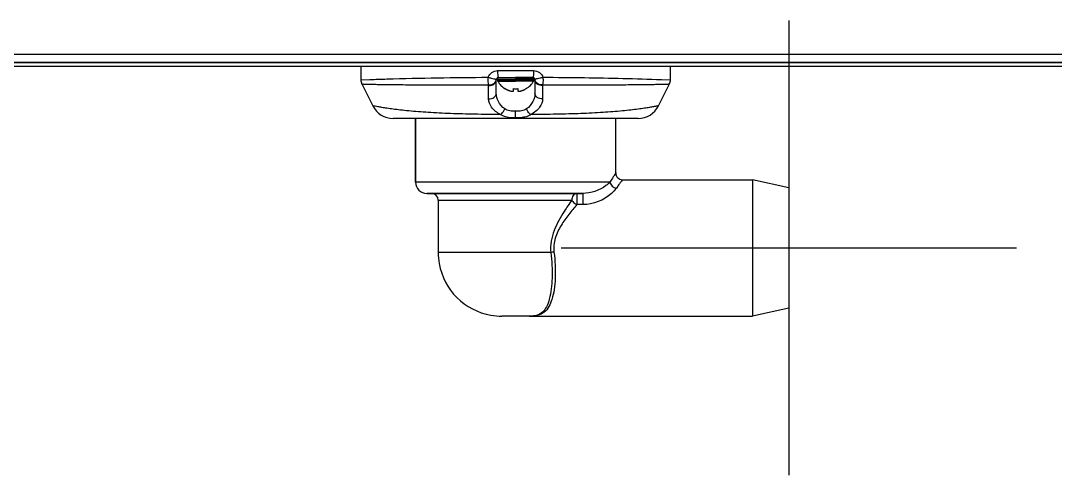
# Model space of a CAD drawing. Header units: millimetres. Extents: x 473 to 3963, y -1329 to 3488.
# Drawn here: x 732.5 to 959.8, y 1310 to 1410 of the extents above; entities that cross this region are included whole.
import ezdxf

# ---------------------------------------------------------------- set-up
doc = ezdxf.new("R2010")
doc.units = ezdxf.units.MM
doc.header["$LTSCALE"] = 392.37
doc.layers.get('0').update_dxf_attribs({"linetype": 'CONTINUOUS'})

msp = doc.modelspace()

# ---------------------------------------------------------------- linework, layer by layer
at = {"color": 6}
for p, q in [((901.28, 1409.97), (901.28, 1309.97)), ((851.28, 1359.97), (951.28, 1359.97))]:
    msp.add_line(p, q, dxfattribs=at)
at = {"linetype": 'Continuous'}
for p, q in [((600.68, 1402.57), (1250.08, 1402.57)), ((673.18, 1400.77), (1112.18, 1400.77)), ((1112.18, 1400.77), (673.18, 1400.77)), ((600.15, 1399.97), (1249.68, 1399.97)), ((807.28, 1399.97), (807.28, 1396.94)), ((837.31, 1398.97), (841.28, 1398.97)), ((841.28, 1398.97), (845.24, 1398.97)), ((875.28, 1396.94), (875.28, 1399.97)), ((807.28, 1396.94), (809.23, 1397.01)), ((807.49, 1396.04), (809.9, 1391.23)), ((809.23, 1397.01), (809.28, 1397.02)), ((837.03, 1394.01), (837.03, 1396.97)), ((837.13, 1396.97), (837.03, 1396.97)), ((837.28, 1396.97), (837.13, 1396.97)), ((837.28, 1396.87), (837.28, 1397.07)), ((837.28, 1397.07), (841.28, 1397.07)), ((837.28, 1396.87), (841.28, 1396.87)), ((837.33, 1396.66), (841.28, 1396.66)), ((837.53, 1397.47), (841.28, 1397.47)), ((837.68, 1397.47), (839.03, 1397.47)), ((837.68, 1397.47), (839.03, 1397.47)), ((839.03, 1397.47), (839.08, 1397.47)), ((839.03, 1397.47), (839.08, 1397.47)), ((839.08, 1397.47), (841.28, 1397.47)), ((839.08, 1397.47), (839.16, 1397.47)), ((839.16, 1397.47), (841.28, 1397.47)), ((841.28, 1397.47), (843.48, 1397.47)), ((843.39, 1397.47), (841.28, 1397.47)), ((841.28, 1397.47), (845.03, 1397.47)), ((845.28, 1397.07), (841.28, 1397.07)), ((845.28, 1396.87), (841.28, 1396.87)), ((845.22, 1396.66), (841.28, 1396.66)), ((843.48, 1397.47), (843.39, 1397.47)), ((843.48, 1397.47), (844.85, 1397.47)), ((843.53, 1397.47), (843.48, 1397.47)), ((844.85, 1397.47), (843.53, 1397.47)), ((844.85, 1397.47), (844.88, 1397.47)), ((844.88, 1397.47), (844.85, 1397.47)), ((845.28, 1396.87), (845.28, 1397.07)), ((845.42, 1396.97), (845.28, 1396.97)), ((845.53, 1396.97), (845.42, 1396.97)), ((845.53, 1396.97), (845.53, 1394.01)), ((872.66, 1391.23), (875.07, 1396.04)), ((873.3, 1397.01), (873.35, 1397.01)), ((873.35, 1397.01), (875.28, 1396.94)), ((838.98, 1394.99), (838.98, 1395.02)), ((840.78, 1394.47), (840.78, 1395.02)), ((841.78, 1395.02), (841.78, 1394.47)), ((843.58, 1395.02), (843.58, 1394.99)), ((841.28, 1388.59), (841.28, 1390.05)), ((818.03, 1388.47), (814.37, 1388.47)), ((818.24, 1388.47), (818.03, 1388.47)), ((841.27, 1388.47), (818.24, 1388.47)), ((819.28, 1388.47), (819.28, 1374.47)), ((819.28, 1374.47), (819.28, 1388.47)), ((864.53, 1388.47), (841.27, 1388.47)), ((841.28, 1388.47), (841.28, 1388.59)), ((863.28, 1376.47), (863.28, 1388.47)), ((863.28, 1376.47), (863.28, 1388.47)), ((868.19, 1388.47), (864.53, 1388.47)), ((823.97, 1374.47), (819.28, 1374.47)), ((824.03, 1374.47), (823.97, 1374.47)), ((825.12, 1374.47), (824.03, 1374.47)), ((825.15, 1374.47), (825.12, 1374.47)), ((825.21, 1374.47), (825.15, 1374.47)), ((841.28, 1374.47), (825.21, 1374.47)), ((841.3, 1374.47), (841.28, 1374.47)), ((857.35, 1374.47), (841.3, 1374.47)), ((857.4, 1374.47), (857.35, 1374.47)), ((857.47, 1374.47), (857.4, 1374.47)), ((858.53, 1374.47), (857.47, 1374.47)), ((858.62, 1374.47), (858.53, 1374.47)), ((862.01, 1374.47), (858.62, 1374.47)), ((864.78, 1374.97), (893.28, 1374.97)), ((864.78, 1374.97), (893.28, 1374.97)), ((901.28, 1373.22), (893.28, 1374.97)), ((901.28, 1373.22), (893.28, 1374.97)), ((893.28, 1374.97), (893.28, 1344.97)), ((901.28, 1373.22), (901.28, 1372.51)), ((822.78, 1371.97), (821.78, 1371.97)), ((821.85, 1371.97), (822.78, 1371.97)), ((826.38, 1371.97), (822.78, 1371.97)), ((822.78, 1371.97), (826.38, 1371.97)), ((826.43, 1371.97), (826.38, 1371.97)), ((826.38, 1371.97), (826.41, 1371.97)), ((826.41, 1371.97), (827.65, 1371.97)), ((827.65, 1371.97), (826.43, 1371.97)), ((828.29, 1371.97), (827.65, 1371.97)), ((827.65, 1371.97), (828.29, 1371.97)), ((828.59, 1371.97), (828.29, 1371.97)), ((828.29, 1371.97), (854.7, 1371.97)), ((854.7, 1371.97), (828.59, 1371.97)), ((856.05, 1371.97), (854.7, 1371.97)), ((854.7, 1371.97), (856.05, 1371.97)), ((854.7, 1371.97), (854.7, 1369.51)), ((856.05, 1371.97), (856.05, 1369.51)), ((901.28, 1372.51), (901.28, 1372.47)), ((901.28, 1372.47), (901.28, 1347.47)), ((824.28, 1370.47), (824.28, 1358.97)), ((824.28, 1370.47), (853.61, 1370.47)), ((856.05, 1369.51), (854.7, 1369.51)), ((849.02, 1358.97), (824.28, 1358.97)), ((901.28, 1346.72), (893.28, 1344.97)), ((901.28, 1346.72), (893.28, 1344.97)), ((901.28, 1347.47), (901.28, 1347.42)), ((901.28, 1347.42), (901.28, 1346.72)), ((844.24, 1344.97), (838.28, 1344.97)), ((844.28, 1344.97), (844.24, 1344.97)), ((844.28, 1344.97), (844.28, 1344.97)), ((844.28, 1344.97), (893.28, 1344.97)), ((844.28, 1344.97), (844.28, 1344.97)), ((844.28, 1344.97), (844.28, 1344.97)), ((844.28, 1344.97), (844.28, 1344.97)), ((844.28, 1344.97), (844.28, 1344.97)), ((844.28, 1344.97), (844.28, 1344.97)), ((844.28, 1344.97), (844.28, 1344.97)), ((844.28, 1344.97), (893.28, 1344.97))]:
    msp.add_line(p, q, dxfattribs=at)
for centre, radius, start, end in [((809.28, 1396.94), 2, 180, 206.5651), ((837.29, 1395.73), 1.94, 175.8774, 180.0644), ((837.53, 1396.97), 0.5, 168.9398, 175.936), ((837.53, 1396.97), 0.5, 175.936, 180), ((836, 1397.07), 1.03, 354.0374, 355.9342), ((837.53, 1396.97), 0.5, 163.8868, 168.9398), ((837.53, 1396.97), 0.5, 90, 163.8868), ((837.68, 1397.07), 0.4, 135, 180), ((837.68, 1396.87), 0.4, 180, 210.3012), ((841.48, 1399.09), 4.8, 210.3012, 238.4026), ((837.68, 1397.07), 0.4, 111.2091, 135), ((837.68, 1397.07), 0.4, 90, 111.2091), ((841.08, 1399.09), 4.8, 301.5974, 329.6988), ((844.88, 1397.07), 0.4, 68.7909, 90), ((844.88, 1397.07), 0.4, 45, 68.7909), ((845.03, 1396.97), 0.5, 16.1131, 90), ((844.88, 1397.07), 0.4, 0, 45), ((844.88, 1396.87), 0.4, 329.6988, 360), ((845.03, 1396.97), 0.5, 4.064, 16.1131), ((845.03, 1396.97), 0.5, 0, 4.064), ((846.55, 1397.07), 1.03, 184.0651, 185.9618), ((845.27, 1395.73), 1.94, 359.9431, 4.1302), ((873.28, 1396.94), 2, 333.4349, 0), ((841.48, 1399.09), 4.8, 238.4026, 238.5421), ((841.46, 1399.07), 4.75, 238.4659, 241.0313), ((841.46, 1399.07), 4.75, 241.0316, 241.9926), ((841.46, 1399.07), 4.75, 241.9926, 243.3187), ((841.46, 1399.06), 4.74, 243.3188, 244.4598), ((841.46, 1399.06), 4.74, 244.4598, 245.4278), ((841.46, 1399.06), 4.73, 245.4278, 246.6825), ((841.45, 1399.05), 4.73, 246.6826, 247.4526), ((841.45, 1399.04), 4.72, 247.4524, 248.9975), ((841.45, 1399.04), 4.72, 248.9977, 249.4819), ((841.44, 1399.03), 4.7, 249.4813, 251.5344), ((841.44, 1399.01), 4.68, 251.535, 252.6227), ((841.43, 1398.99), 4.67, 252.6228, 253.6051), ((841.42, 1398.96), 4.64, 253.6036, 255.6824), ((840.53, 1396.46), 2.01, 262.7256, 264.8598), ((840.53, 1396.44), 1.98, 264.8627, 265.7144), ((840.53, 1396.42), 1.97, 265.714, 266.9766), ((840.53, 1396.41), 1.96, 266.9771, 268.0037), ((840.53, 1396.41), 1.95, 268.0037, 269.0738), ((840.53, 1396.4), 1.95, 269.0741, 270.1995), ((840.53, 1396.4), 1.95, 270.1995, 271.1541), ((840.53, 1396.41), 1.95, 271.1545, 272.3767), ((840.53, 1396.42), 1.96, 272.3765, 273.2159), ((840.53, 1396.43), 1.97, 273.2167, 274.6016), ((840.53, 1396.44), 1.98, 274.6009, 275.2558), ((840.52, 1396.46), 2.01, 275.2585, 277.2741), ((841.28, 1398.77), 3.79, 262.4013, 269.9911), ((841.28, 1398.77), 3.79, 270.0089, 277.5987), ((842.03, 1396.46), 2.01, 262.7259, 264.7415), ((842.03, 1396.44), 1.98, 264.7442, 265.3991), ((842.03, 1396.43), 1.97, 265.3984, 266.7833), ((842.03, 1396.42), 1.96, 266.7841, 267.6235), ((842.03, 1396.41), 1.96, 267.6234, 268.8455), ((842.03, 1396.4), 1.95, 268.8459, 269.8005), ((842.03, 1396.4), 1.95, 269.8006, 270.9258), ((842.03, 1396.41), 1.95, 270.9261, 271.9964), ((842.03, 1396.41), 1.96, 271.9964, 273.0228), ((842.03, 1396.42), 1.97, 273.0233, 274.286), ((842.03, 1396.44), 1.98, 274.2856, 275.1372), ((842.02, 1396.46), 2.01, 275.1401, 277.2744), ((841.13, 1398.96), 4.64, 284.3176, 286.3964), ((841.12, 1398.99), 4.67, 286.3949, 287.3772), ((841.12, 1399.01), 4.68, 287.3773, 288.465), ((841.11, 1399.03), 4.7, 288.4656, 290.5187), ((841.11, 1399.04), 4.72, 290.5181, 291.0023), ((841.1, 1399.04), 4.72, 291.0025, 292.5476), ((841.1, 1399.05), 4.73, 292.5474, 293.3174), ((841.1, 1399.06), 4.73, 293.3175, 294.5722), ((841.1, 1399.06), 4.74, 294.5722, 295.5402), ((841.1, 1399.06), 4.74, 295.5402, 296.6812), ((841.09, 1399.07), 4.75, 296.6813, 298.0074), ((841.09, 1399.07), 4.75, 298.0074, 298.9684), ((841.09, 1399.07), 4.75, 298.9687, 301.5341), ((841.08, 1399.09), 4.8, 301.4579, 301.5974), ((814.37, 1393.47), 5, 206.565, 270), ((868.19, 1393.47), 5, 270, 333.435), ((864.78, 1376.47), 1.5, 179.9997, 270.0002), ((821.78, 1374.47), 2.5, 180, 270), ((822.78, 1370.47), 1.5, 0, 90), ((838.28, 1358.97), 14, 180, 189.9991), ((838.28, 1358.97), 14, 180, 189.9991), ((852.3, 1336.93), 22.28, 96.6931, 98.4658), ((838.28, 1358.97), 14, 189.9991, 259.9999), ((838.28, 1358.97), 14, 189.9991, 259.9999), ((838.28, 1358.97), 14, 259.9999, 270), ((838.28, 1358.97), 14, 259.9999, 270), ((844.28, 1357.56), 12.59, 269.9891, 270.7344), ((844.28, 1361.3), 16.34, 270.0001, 270.1254)]:
    msp.add_arc(centre, radius, start, end, dxfattribs=at)
for points, knots in [([(835.28, 1397.52), (835.41, 1397.94), (835.98, 1398.7), (836.88, 1398.97), (837.31, 1398.97)], [0, 0, 0, 0, 0.500428, 1, 1, 1, 1]), ([(837.31, 1398.97), (837.31, 1398.77), (837.32, 1398.43), (837.36, 1397.94), (837.42, 1397.67), (837.48, 1397.47), (837.53, 1397.47)], [0, 0, 0, 0, 0.373784, 0.691876, 0.908345, 1, 1, 1, 1]), ([(845.24, 1398.97), (845.24, 1398.77), (845.23, 1398.43), (845.19, 1397.94), (845.14, 1397.67), (845.07, 1397.47), (845.03, 1397.47)], [0, 0, 0, 0, 0.373784, 0.691876, 0.908345, 1, 1, 1, 1]), ([(845.24, 1398.97), (845.68, 1398.97), (846.58, 1398.7), (847.15, 1397.94), (847.27, 1397.52)], [0, 0, 0, 0, 0.499574, 1, 1, 1, 1]), ([(807.49, 1396.04), (807.49, 1396.03), (807.55, 1396.05), (807.61, 1396.03), (807.76, 1396.04), (807.94, 1396.03), (808.19, 1396.02), (808.63, 1396.01), (809.33, 1396), (810.32, 1395.97), (811.54, 1395.95), (812.99, 1395.93), (815.36, 1395.9), (818.88, 1395.87), (823.72, 1395.86), (829.3, 1395.86), (833.27, 1395.87), (835.35, 1395.87)], [0, 0, 0, 0, 0.000985, 0.003941, 0.00887, 0.015775, 0.02466, 0.03553, 0.063251, 0.098987, 0.142781, 0.194656, 0.254608, 0.398483, 0.573189, 0.775718, 1, 1, 1, 1]), ([(809.28, 1397.02), (810.52, 1397.06), (819.18, 1397.36), (827.85, 1397.48), (835.28, 1397.52)], [0, 0, 0, 0, 0.142895, 1, 1, 1, 1]), ([(835.35, 1395.87), (835.33, 1395.97), (835.24, 1396.52), (835.25, 1397.08), (835.28, 1397.52)], [0, 0, 0, 0, 0.19604, 1, 1, 1, 1]), ([(835.28, 1397.52), (835.49, 1397.46), (835.89, 1397.34), (836.38, 1397.21), (836.7, 1397.14), (836.88, 1397.11), (836.97, 1397.1), (837.04, 1397.09), (837.05, 1397.1)], [0, 0, 0, 0, 0.36375, 0.690072, 0.818852, 0.915934, 0.97682, 1, 1, 1, 1]), ([(835.35, 1395.73), (835.75, 1395.69), (836.4, 1395.84), (836.93, 1396.42), (837.03, 1396.79), (837.03, 1396.97)], [0, 0, 0, 0, 0.526597, 0.77074, 1, 1, 1, 1]), ([(835.35, 1395.87), (835.73, 1395.82), (836.51, 1395.95), (836.99, 1396.63), (837.03, 1396.97)], [0, 0, 0, 0, 0.532037, 1, 1, 1, 1]), ([(847.27, 1397.52), (847.06, 1397.46), (846.66, 1397.34), (846.18, 1397.21), (845.85, 1397.14), (845.67, 1397.11), (845.58, 1397.1), (845.51, 1397.09), (845.51, 1397.1)], [0, 0, 0, 0, 0.363753, 0.690074, 0.818853, 0.915934, 0.976819, 1, 1, 1, 1]), ([(847.2, 1395.87), (846.82, 1395.82), (846.04, 1395.95), (845.56, 1396.63), (845.53, 1396.97)], [0, 0, 0, 0, 0.532036, 1, 1, 1, 1]), ([(847.21, 1395.73), (846.81, 1395.69), (846.16, 1395.84), (845.63, 1396.42), (845.53, 1396.79), (845.53, 1396.97)], [0, 0, 0, 0, 0.526597, 0.77074, 1, 1, 1, 1]), ([(847.27, 1397.52), (847.28, 1397.36), (847.31, 1396.81), (847.29, 1396.25), (847.2, 1395.87)], [0, 0, 0, 0, 0.290473, 1, 1, 1, 1]), ([(847.2, 1395.87), (849.29, 1395.87), (853.25, 1395.86), (858.84, 1395.86), (863.68, 1395.87), (867.19, 1395.9), (869.57, 1395.93), (871.01, 1395.95), (872.23, 1395.97), (873.23, 1396), (874, 1396.01), (874.51, 1396.03), (874.8, 1396.03), (874.94, 1396.04), (875.02, 1396.04), (875.06, 1396.05), (875.07, 1396.04)], [0, 0, 0, 0, 0.224281, 0.426813, 0.601525, 0.745402, 0.805354, 0.857228, 0.901021, 0.936755, 0.964475, 0.984228, 0.991132, 0.99606, 0.999015, 1, 1, 1, 1]), ([(847.27, 1397.52), (850.31, 1397.51), (858.99, 1397.43), (867.67, 1397.23), (873.3, 1397.01)], [0, 0, 0, 0, 0.349892, 1, 1, 1, 1]), ([(835.35, 1392.77), (835.75, 1392.73), (836.4, 1392.88), (836.93, 1393.46), (837.03, 1393.83), (837.03, 1394.01)], [0, 0, 0, 0, 0.52666, 0.770768, 1, 1, 1, 1]), ([(838.88, 1390.56), (838.3, 1390.98), (837.39, 1392.04), (837.03, 1393.38), (837.03, 1394.01)], [0, 0, 0, 0, 0.533739, 1, 1, 1, 1]), ([(845.53, 1394.01), (845.53, 1393.38), (845.17, 1392.04), (844.26, 1390.98), (843.68, 1390.56)], [0, 0, 0, 0, 0.466261, 1, 1, 1, 1]), ([(847.2, 1392.77), (846.8, 1392.73), (846.16, 1392.88), (845.63, 1393.46), (845.53, 1393.83), (845.53, 1394.01)], [0, 0, 0, 0, 0.52666, 0.770768, 1, 1, 1, 1]), ([(837.94, 1389.32), (836.05, 1389.33), (832.39, 1389.37), (827.09, 1389.51), (822.26, 1389.74), (818.6, 1390.02), (816.04, 1390.29), (814.44, 1390.49), (813.08, 1390.68), (811.96, 1390.86), (811.09, 1391.01), (810.52, 1391.12), (810.19, 1391.17), (810.03, 1391.21), (809.93, 1391.21), (809.9, 1391.23)], [0, 0, 0, 0, 0.200476, 0.390814, 0.564782, 0.716196, 0.781534, 0.839024, 0.888115, 0.928437, 0.959801, 0.98216, 0.989971, 0.995545, 1, 1, 1, 1]), ([(837.94, 1389.32), (837.19, 1389.7), (835.97, 1390.64), (835.35, 1392.11), (835.35, 1392.77)], [0, 0, 0, 0, 0.560522, 1, 1, 1, 1]), ([(847.2, 1392.77), (847.2, 1392.11), (846.59, 1390.64), (845.36, 1389.7), (844.62, 1389.32)], [0, 0, 0, 0, 0.439478, 1, 1, 1, 1]), ([(872.66, 1391.23), (872.65, 1391.24), (872.6, 1391.21), (872.52, 1391.21), (872.36, 1391.17), (872.15, 1391.14), (871.87, 1391.08), (871.37, 1390.99), (870.59, 1390.86), (869.48, 1390.68), (868.11, 1390.49), (866.51, 1390.29), (863.95, 1390.02), (860.3, 1389.74), (855.46, 1389.51), (850.17, 1389.37), (846.5, 1389.33), (844.62, 1389.32)], [0, 0, 0, 0, 0.001113, 0.004455, 0.010028, 0.017839, 0.027894, 0.040198, 0.071562, 0.111883, 0.160974, 0.218463, 0.283801, 0.435214, 0.609182, 0.79952, 1, 1, 1, 1]), ([(837.94, 1389.32), (838.04, 1389.38), (838.45, 1389.7), (838.74, 1390.18), (838.88, 1390.56)], [0, 0, 0, 0, 0.221535, 1, 1, 1, 1]), ([(841.28, 1388.59), (840.96, 1388.59), (839.82, 1388.62), (838.61, 1388.83), (837.94, 1389.32)], [0, 0, 0, 0, 0.277889, 1, 1, 1, 1]), ([(841.28, 1390.05), (840.85, 1390.05), (840.02, 1390.08), (839.2, 1390.33), (838.88, 1390.56)], [0, 0, 0, 0, 0.521556, 1, 1, 1, 1]), ([(843.68, 1390.56), (843.36, 1390.33), (842.53, 1390.08), (841.71, 1390.05), (841.28, 1390.05)], [0, 0, 0, 0, 0.478443, 1, 1, 1, 1]), ([(844.62, 1389.32), (844.41, 1389.17), (843.79, 1388.85), (842.65, 1388.62), (841.75, 1388.59), (841.28, 1388.59)], [0, 0, 0, 0, 0.223616, 0.591279, 1, 1, 1, 1]), ([(844.62, 1389.32), (844.52, 1389.38), (844.1, 1389.7), (843.82, 1390.18), (843.68, 1390.56)], [0, 0, 0, 0, 0.221528, 1, 1, 1, 1]), ([(863.28, 1376.47), (863.26, 1376.41), (863.11, 1376.26), (862.9, 1375.86), (862.48, 1375.24), (862.18, 1374.75), (862.01, 1374.47)], [0, 0, 0, 0, 0.067067, 0.264147, 0.580162, 1, 1, 1, 1]), ([(862.01, 1374.47), (861.73, 1374.18), (860.09, 1372.76), (857.83, 1371.97), (856.05, 1371.97)], [0, 0, 0, 0, 0.180551, 1, 1, 1, 1]), ([(863.42, 1373.15), (863.1, 1372.71), (861.21, 1370.66), (858.29, 1369.51), (856.05, 1369.51)], [0, 0, 0, 0, 0.194952, 1, 1, 1, 1]), ([(862.01, 1374.47), (862.06, 1374.14), (862.43, 1373.51), (863.08, 1373.2), (863.42, 1373.15)], [0, 0, 0, 0, 0.49008, 1, 1, 1, 1]), ([(864.78, 1374.97), (864.77, 1374.96), (864.74, 1374.91), (864.67, 1374.83), (864.56, 1374.68), (864.32, 1374.37), (863.93, 1373.85), (863.6, 1373.41), (863.42, 1373.15)], [0, 0, 0, 0, 0.016842, 0.067005, 0.149808, 0.263957, 0.579927, 1, 1, 1, 1]), ([(854.7, 1371.97), (854.41, 1371.97), (853.76, 1371.53), (853.61, 1370.83), (853.61, 1370.47)], [0, 0, 0, 0, 0.444516, 1, 1, 1, 1]), ([(853.61, 1370.47), (853.04, 1369.67), (852.04, 1368.21), (850.72, 1366.01), (849.68, 1363.84), (848.98, 1361.47), (848.93, 1359.79), (849.02, 1358.97)], [0, 0, 0, 0, 0.233188, 0.417786, 0.608399, 0.803261, 1, 1, 1, 1]), ([(854.7, 1369.51), (854.1, 1368.81), (852.89, 1367.34), (851.19, 1364.95), (849.8, 1362.21), (849.57, 1360.09), (849.7, 1359.06)], [0, 0, 0, 0, 0.233191, 0.480611, 0.737895, 1, 1, 1, 1]), ([(853.61, 1370.47), (853.67, 1370.36), (853.97, 1369.97), (854.37, 1369.68), (854.7, 1369.51)], [0, 0, 0, 0, 0.239091, 1, 1, 1, 1]), ([(849.7, 1359.06), (849.95, 1357.16), (850.1, 1354.39), (849.8, 1350.9), (849.26, 1348.29), (848.15, 1345.99), (846.06, 1345.02), (844.93, 1344.97), (844.31, 1344.97)], [0, 0, 0, 0, 0.334359, 0.482059, 0.610043, 0.80488, 0.8924, 1, 1, 1, 1]), ([(849.02, 1358.97), (849.25, 1357.1), (849.41, 1353.66), (849.03, 1349.61), (848.17, 1347.11), (847.29, 1345.8), (845.97, 1345.04), (844.97, 1344.97), (844.44, 1344.97)], [0, 0, 0, 0, 0.342228, 0.624327, 0.733034, 0.822082, 0.90349, 1, 1, 1, 1])]:
    msp.add_open_spline(points, degree=3, knots=knots, dxfattribs=at)
for points in [[(835.35, 1392.77), (835.35, 1393.75), (835.35, 1394.74), (835.35, 1395.73)], [(847.21, 1395.73), (847.21, 1394.74), (847.21, 1393.75), (847.2, 1392.77)]]:
    msp.add_open_spline(points, degree=3, dxfattribs=at)

doc.saveas('drawing.dxf')
